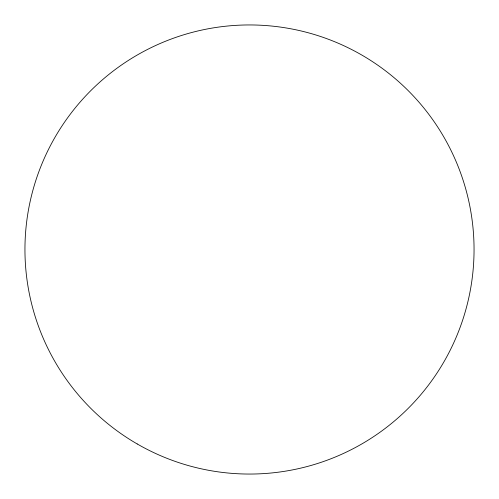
<?xml version="1.0" encoding="UTF-8"?>
<svg xmlns="http://www.w3.org/2000/svg" width="499" height="499" viewBox="0 0 499 499"><rect width="100%" height="100%" fill="white"/><g stroke="black" fill="none" stroke-linecap="round" stroke-linejoin="round"><path stroke-width="0.75" d="M137.225 443.967A224.55 224.55 0 0 0 474.05 249.5A224.55 224.55 0 0 0 137.225 55.033A224.55 224.55 0 0 0 137.225 443.967"/></g></svg>
